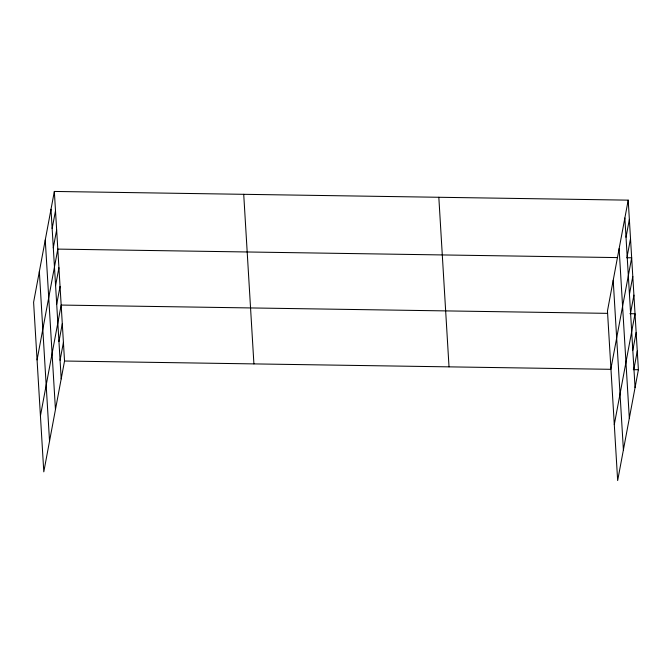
<?xml version="1.0" encoding="UTF-8"?>
<svg xmlns="http://www.w3.org/2000/svg" width="672" height="672" viewBox="0 0 672 672"><rect width="100%" height="100%" fill="white"/><g stroke="black" fill="none" stroke-linecap="round" stroke-linejoin="round"><path stroke-width="1.01" d="M54.34 191.444L33.6 302.266L43.798 471.853L64.537 361.024L54.34 191.444L628.202 200.147L638.4 369.734L617.66 480.556L607.463 310.976L628.202 200.147M52.156 228.522L55.499 210.664M53.306 247.741L56.65 229.883M37.069 359.923L57.809 249.102L617.417 257.594M55.591 285.617L58.926 267.75M56.708 304.265L60.052 286.406M40.429 415.892L61.169 305.063L607.547 313.354M58.951 341.578L62.294 323.711M60.077 360.226L63.42 342.367M626.018 237.233L629.362 219.366M627.169 256.452L630.512 238.585M610.932 368.634L631.672 257.804L626.581 257.729M629.446 294.319L632.789 276.461M630.571 312.976L633.914 295.117M614.292 424.595L635.032 313.765L629.941 313.69M632.814 350.28L636.157 332.422M633.94 368.936L637.274 351.078M64.537 361.024L610.907 369.314M633.31 369.65L638.4 369.734M624.859 218.014L635.057 387.593M619.122 248.69L629.32 418.27M613.2 280.3L623.398 449.879M438.824 197.274L449.022 366.853M243.718 194.317L253.915 363.896M50.996 209.303L61.194 378.882M45.259 239.98L55.457 409.559M39.346 271.589L49.535 441.168"/></g></svg>
